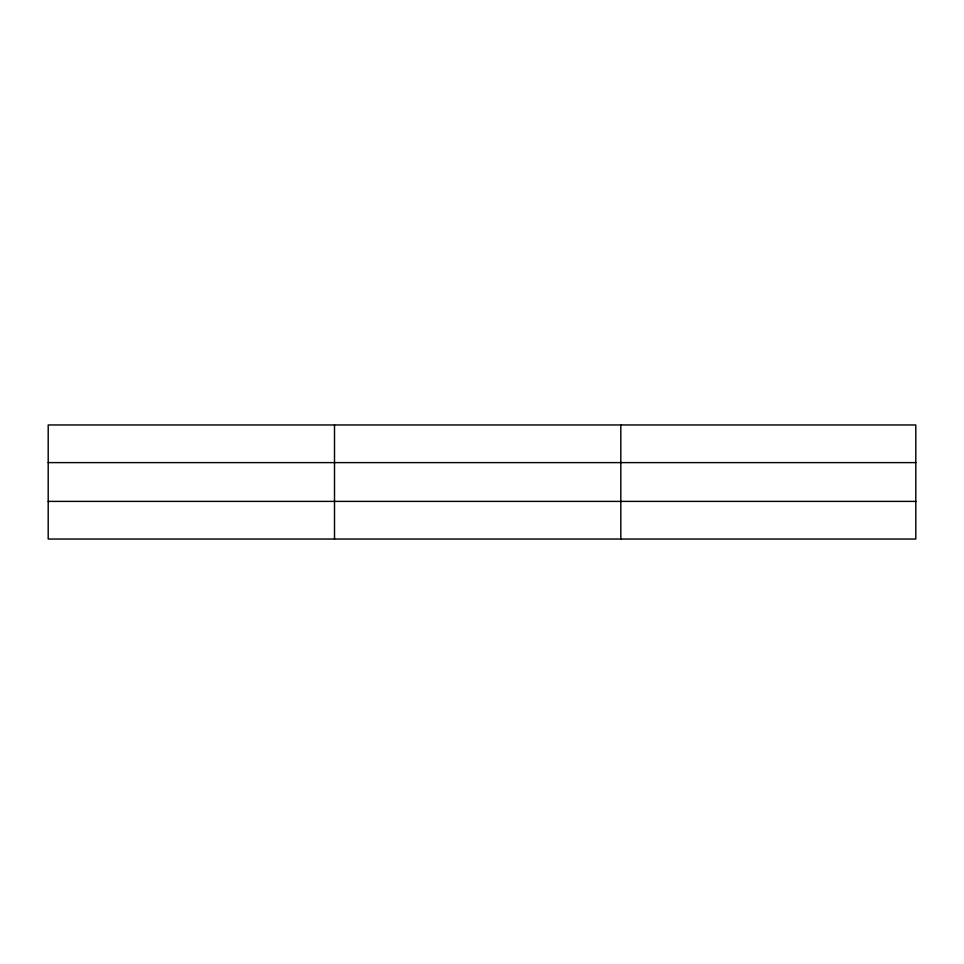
<?xml version="1.0" encoding="UTF-8"?>
<svg xmlns="http://www.w3.org/2000/svg" width="964" height="964" viewBox="0 0 964 964"><rect width="100%" height="100%" fill="white"/><g stroke="black" fill="none" stroke-linecap="round" stroke-linejoin="round"><path stroke-width="1.45" d="M334.508 424.967L334.508 539.033M620.816 424.967L620.816 539.033M915.8 462.612L915.8 424.967L48.2 424.967L48.2 539.033L915.8 539.033L915.8 462.612L48.2 462.612M48.2 501.388L915.8 501.388"/></g></svg>
